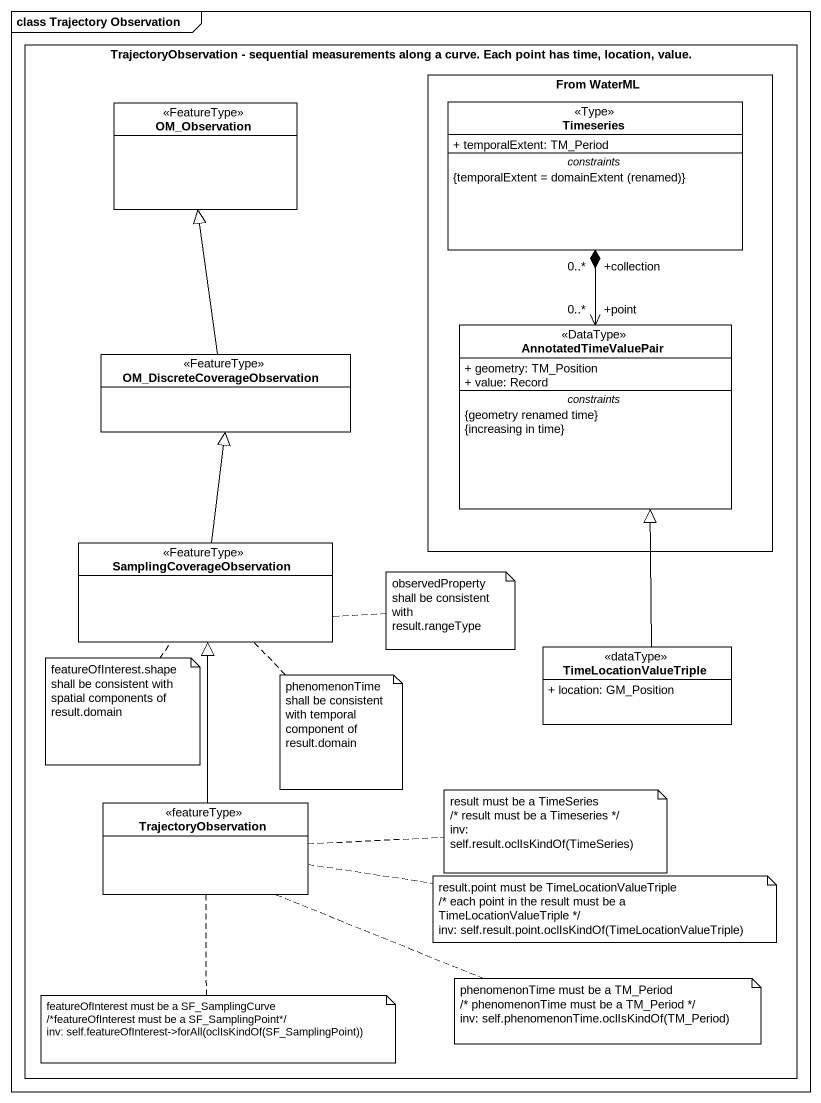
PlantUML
@startuml
mainframe class Trajectory Observation
hide circle
hide empty members
skinparam classAttributeIconSize 0
rectangle "TrajectoryObservation - sequential measurements along a curve. Each point has time, location, value." as TrajectoryObservation {
  rectangle "From WaterML" as From_WaterML {
    class Timeseries <<Type>> {
      + temporalExtent: TM_Period
      -- constraints --
      {field} {temporalExtent = domainExtent (renamed)}
    }
    class AnnotatedTimeValuePair <<DataType>> {
      + geometry: TM_Position
      + value: Record
      -- constraints --
      {geometry renamed time}
      {increasing in time}
    }
  }
  class OM_Observation <<FeatureType>> #FFFFFF
  class "OM_DiscreteCoverageObservation" as OM_DiscreteCoverageObservati <<FeatureType>>
  class SamplingCoverageObservation <<FeatureType>>
  class TimeLocationValueTriple <<dataType>> #FFFFFF {
    + location: GM_Position
  }
  class "TrajectoryObservation" as TrajectoryObservation_2 <<featureType>> #FFFFFF
}
Timeseries "+collection\n0..*" *--> "+point\n0..*" AnnotatedTimeValuePair
OM_DiscreteCoverageObservati -up-|> OM_Observation
SamplingCoverageObservation -up-|> OM_DiscreteCoverageObservati
TimeLocationValueTriple -up-|> AnnotatedTimeValuePair
TrajectoryObservation_2 -up-|> SamplingCoverageObservation
note right of SamplingCoverageObservation : observedProperty shall be consistent with result.rangeType
note bottom of SamplingCoverageObservation : featureOfInterest.shape shall be consistent with spatial components of result.domain
note bottom of SamplingCoverageObservation : phenomenonTime shall be consistent with temporal component of result.domain
note right of TrajectoryObservation_2
  result must be a TimeSeries
  /* result must be a Timeseries */
  inv: self.result.oclIsKindOf(TimeSeries)
end note
note right of TrajectoryObservation_2
  result.point must be TimeLocationValueTriple
  /* each point in the result must be a TimeLocationValueTriple */
  inv: self.result.point.oclIsKindOf(TimeLocationValueTriple)
end note
note right of TrajectoryObservation_2
  phenomenonTime must be a TM_Period
  /* phenomenonTime must be a TM_Period */
  inv: self.phenomenonTime.oclIsKindOf(TM_Period)
end note
note bottom of TrajectoryObservation_2
  featureOfInterest must be a SF_SamplingCurve
  /*featureOfInterest must be a SF_SamplingPoint*/
  inv: self.featureOfInterest->forAll(oclIsKindOf(SF_SamplingPoint))
end note
@enduml
